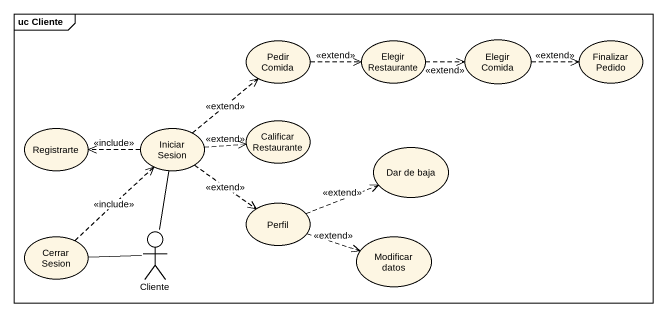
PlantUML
@startuml
mainframe uc Cliente
usecase "Pedir Comida" as Pedir_Comida
usecase "Elegir Restaurante" as Elegir_Restaurante
usecase "Elegir Comida" as Elegir_Comida
usecase "Finalizar Pedido" as Finalizar_Pedido
usecase Registrarte
usecase "Iniciar Sesion" as Iniciar_Sesion
usecase "Calificar Restaurante" as Calificar_Restaurante
usecase "Dar de baja" as Dar_de_baja
usecase Perfil
usecase "Cerrar Sesion" as Cerrar_Sesion
actor Cliente
usecase "Modificar datos" as Modificar_datos
Pedir_Comida .right.> Elegir_Restaurante : <<extend>>
Elegir_Restaurante .right.> Elegir_Comida : <<extend>>
Elegir_Comida .right.> Finalizar_Pedido : <<extend>>
Iniciar_Sesion .up.> Pedir_Comida : <<extend>>
Iniciar_Sesion .left.> Registrarte : <<include>>
Iniciar_Sesion .right.> Calificar_Restaurante : <<extend>>
Iniciar_Sesion ..> Perfil : <<extend>>
Perfil .right.> Dar_de_baja : <<extend>>
Perfil .right.> Modificar_datos : <<extend>>
Cerrar_Sesion .up.> Iniciar_Sesion : <<include>>
Cliente -up- Iniciar_Sesion
Cliente -left- Cerrar_Sesion
@enduml
